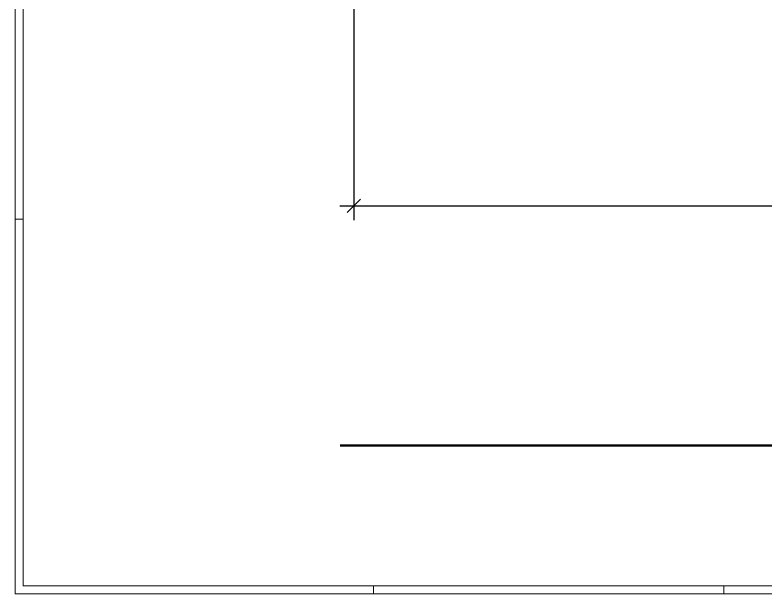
# Model space of a CAD drawing. Header units: inches. Extents: x -625442 to 34963, y -27993 to 66986.
# Drawn here: x 1755 to 2375, y 5987 to 6465 of the extents above; entities that cross this region are included whole.
import ezdxf

# ---------------------------------------------------------------- set-up
doc = ezdxf.new("R2010")
doc.units = ezdxf.units.IN
doc.header["$LTSCALE"] = 0.5
doc.header["$MEASUREMENT"] = 0
doc.layers.add('P-PATTERN', color=147, linetype='Continuous')

msp = doc.modelspace()

# ---------------------------------------------------------------- linework, layer by layer
at = {"layer": 'P-PATTERN', "color": 7, "lineweight": 9}
for points in [[(1754.59638, 7212.40315), (1754.59638, 5986.51567), (3613.383, 5986.51567), (3613.383, 7212.40315)], [(1761.24818, 7205.55571), (1761.24818, 5993.36311), (3498.93293, 5993.36311), (3498.93293, 7205.55571)]]:
    msp.add_lwpolyline(points, close=True, dxfattribs=at)
at = {"layer": 'P-PATTERN', "color": 7, "lineweight": 25}
for points in [[(2034.75452, 6478.1619), (2034.75452, 6295.6287)], [(2040.23247, 6312.84512), (2029.27656, 6301.88921)], [(2023.01605, 6307.36717), (3204.29734, 6307.36717)]]:
    msp.add_lwpolyline(points, dxfattribs=at)
at = {"layer": 'P-PATTERN', "color": 7, "lineweight": 9}
for points in [[(1754.59638, 6296.41126), (1761.24818, 6296.41126)], [(2050.99273, 5993.36311), (2050.99273, 5986.51567)], [(2340.54164, 5993.36311), (2340.54164, 5986.51567)]]:
    msp.add_lwpolyline(points, dxfattribs=at)
at = {"layer": 'P-PATTERN', "color": 7, "lineweight": 50}
msp.add_lwpolyline([(2023.40733, 6109.37832), (2667.45801, 6109.37832)], dxfattribs=at)

doc.saveas('drawing.dxf')
